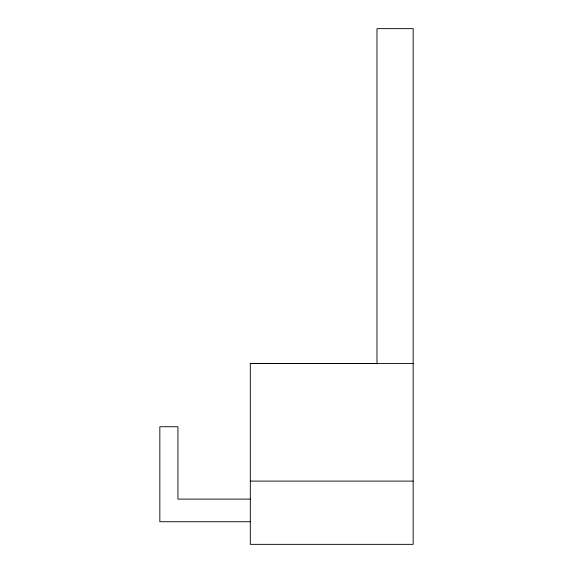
<?xml version="1.0" encoding="UTF-8"?>
<svg xmlns="http://www.w3.org/2000/svg" width="573" height="573" viewBox="0 0 573 573"><rect width="100%" height="100%" fill="white"/><g stroke="black" fill="none" stroke-linecap="round" stroke-linejoin="round"><path stroke-width="0.86" d="M376.977 363.49L250.308 363.49L413.162 363.49M250.308 481.105L413.162 481.105M268.408 363.404L250.308 363.404L250.308 544.35L413.162 544.35L413.162 28.65L376.977 28.65L376.977 363.905M250.308 499.112L177.931 499.112L177.931 426.735L159.838 426.735L159.838 521.731L250.308 521.731"/></g></svg>
